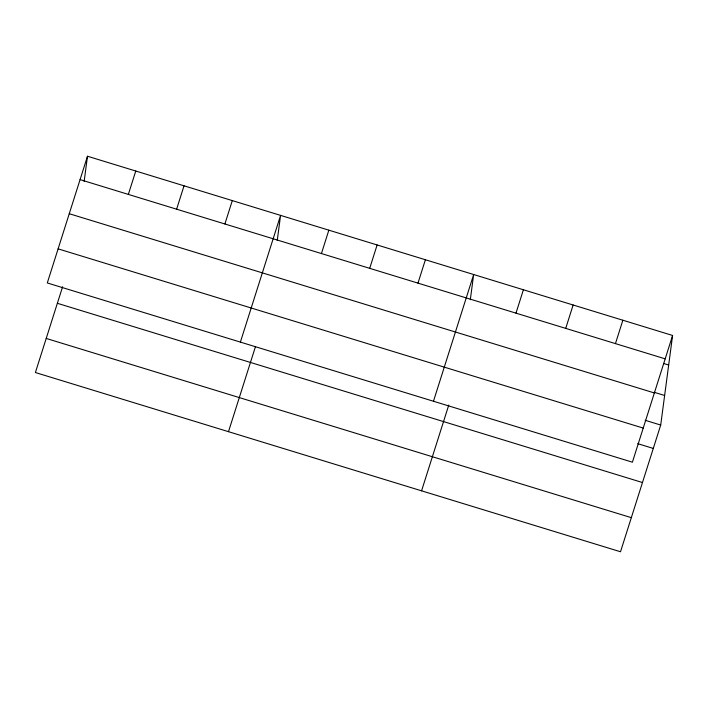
<?xml version="1.0" encoding="UTF-8"?>
<svg xmlns="http://www.w3.org/2000/svg" width="708" height="708" viewBox="0 0 708 708"><rect width="100%" height="100%" fill="white"/><g stroke="black" fill="none" stroke-linecap="round" stroke-linejoin="round"><path stroke-width="1.06" d="M84.146 181.416L87.491 156.238L672.6 335.468L660.706 425.048L620.509 551.762L35.4 372.532L62.605 286.758M277.235 240.561L280.58 215.382L240.384 342.097M470.316 299.714L473.661 274.527L433.464 401.25M87.491 156.238L47.294 282.952L632.403 462.191L672.6 335.468M128.343 194.408L135.768 171.026M176.619 209.187L184.036 185.806M224.887 223.976L232.304 200.594M228.489 431.676L255.367 346.947M321.432 253.553L328.848 230.171M369.7 268.341L377.125 244.959M417.977 283.129L425.393 259.739M421.57 490.821L448.775 405.056M515.982 313.148L523.398 289.767M565.719 328.379L573.135 304.998M615.447 343.619L622.863 320.237M80.075 179.62L665.184 358.85M663.493 363.443L668.671 365.027M654.272 392.312L664.626 395.489M69.26 213.719L654.369 392.949M645.165 420.286L660.706 425.048M58.109 248.853L643.218 428.083M637.749 443.668L653.289 448.43M57.366 303.298L642.466 482.529M46.215 338.433L631.324 517.663"/></g></svg>
